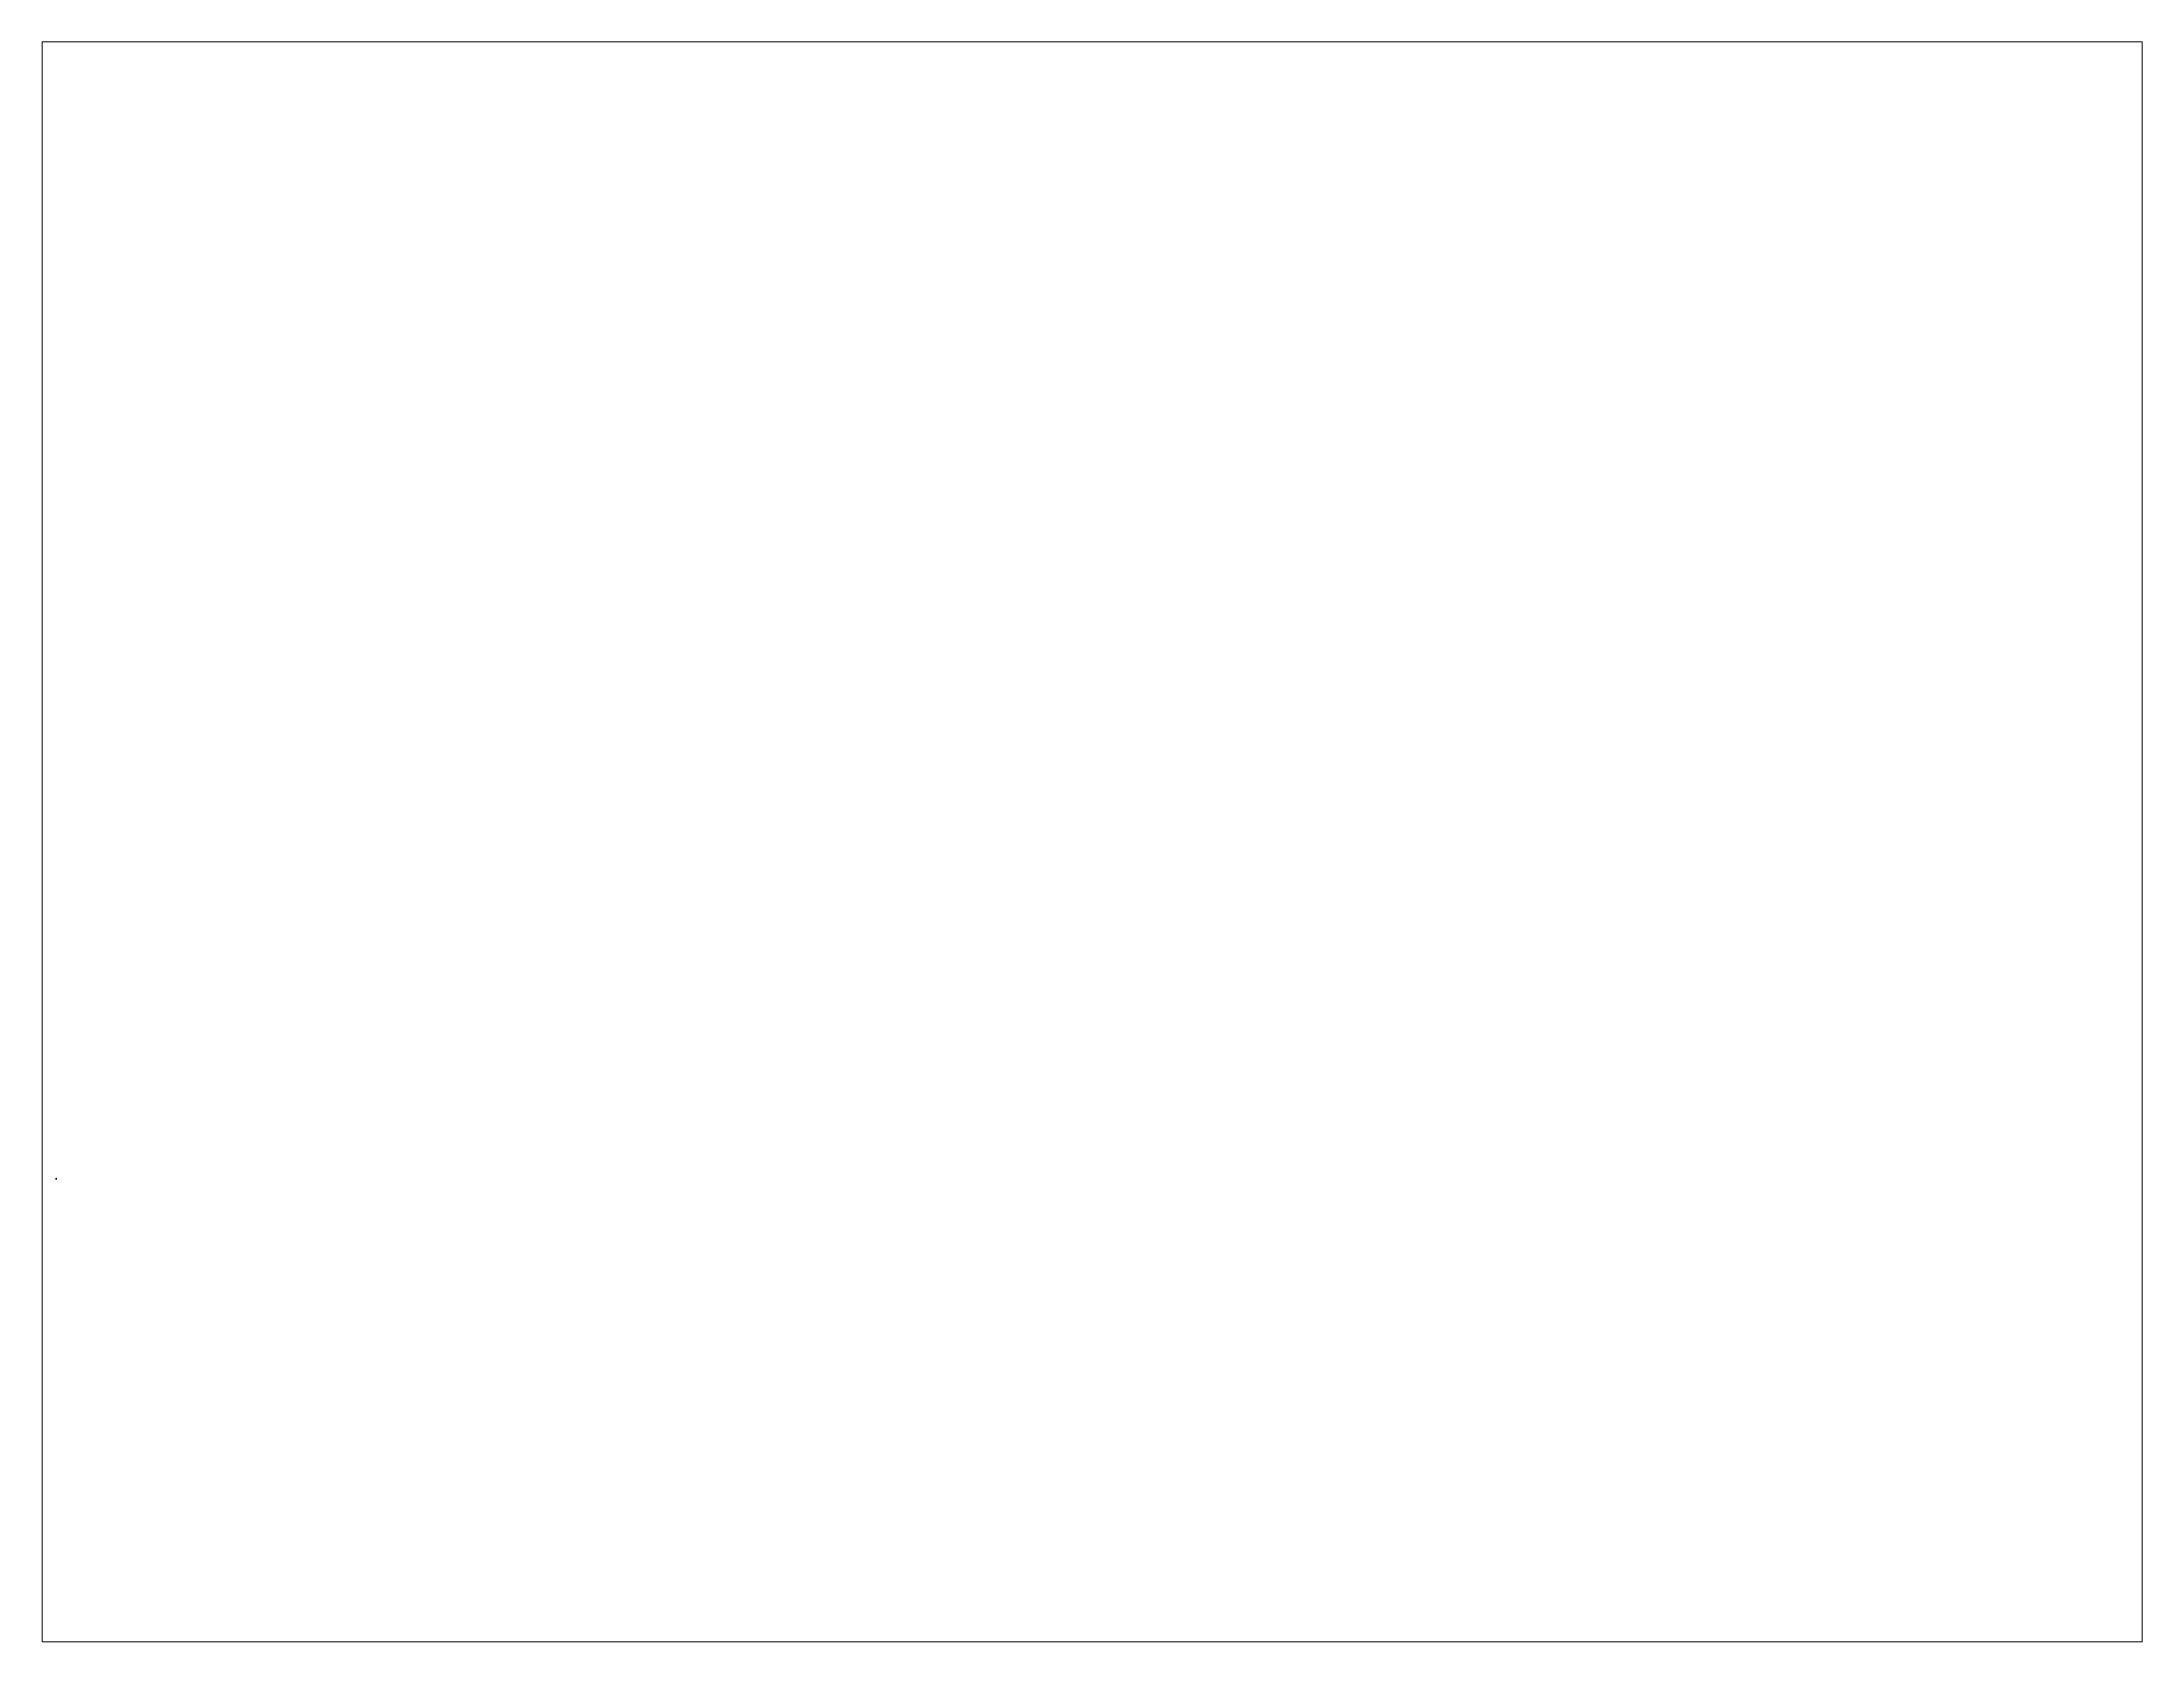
# Paper-space layout 'Layout1' of a CAD drawing. Header units: millimetres. Extents: x 1.05 to 9.45, y 0.8 to 7.2.
# The model-space entities are those that its viewports show. They can reach past a viewport. Long polylines and large blocks are cut down to what shows.
import ezdxf

# ---------------------------------------------------------------- set-up
doc = ezdxf.new("R2010")
doc.units = ezdxf.units.MM
doc.header["$LTSCALE"] = 500
doc.header["$MEASUREMENT"] = 0
doc.styles.add('주TITLE', font='Gulim.ttf')

msp = doc.modelspace()

# ---------------------------------------------------------------- hatches: boundary and pattern name
at = {"linetype": 'Continuous'}
msp.add_hatch(color=256, dxfattribs=at).paths.add_polyline_path([(24, 8, 0.1814117), (16, 11, -0.1989124), (23, 8), (29, 2), (30, 2)])

# ---------------------------------------------------------------- linework, layer by layer
for p, q in [((0, 2), (0, 9)), ((0, 2), (30, 2)), ((2, 11), (16, 11)), ((23, 8), (29, 2)), ((24, 8), (30, 2))]:
    msp.add_line(p, q)
at = {"color": 7}
msp.add_lwpolyline([(0, 0), (0, -154), (138, -154, 0.4142136), (141, -151), (141, 0)], format="xyb", close=True, dxfattribs=at)
msp.add_lwpolyline([(0, -155, 1, 1, 0), (138, -155, 1, 1, 0.4142136), (142, -151, 1, 1, 0), (142, 0, 0, 0, 0)], format="xyseb", dxfattribs=at)
at = {"const_width": 0.633}
msp.add_lwpolyline([(9, 8), (8, 8), (8, 7), (7, 7), (7, 7), (7, 6), (7, 6), (8, 5), (8, 5), (8, 5), (9, 5), (9, 5), (10, 5), (10, 5), (10, 6), (10, 6), (10, 7), (10, 7), (10, 7), (9, 8), (9, 8), (9, 8)], close=True, dxfattribs=at)
for centre, radius, start, end in [((2, 9), 2.02, 90, 180), ((16, 0), 11.3, 50.30527, 91.43447), ((16, 1), 10.1, 45, 90)]:
    msp.add_arc(centre, radius, start, end)
for points in [[(3, 8), (3, 7), (4, 8), (4, 7)], [(3, 7), (3, 7), (4, 7), (5, 7)], [(3, 7), (3, 6), (4, 7), (4, 6)], [(3, 6), (3, 5), (4, 6), (4, 5)], [(4, 7), (5, 6), (5, 7), (5, 6)], [(5, 8), (5, 7), (6, 8), (6, 7)], [(5, 7), (5, 6), (6, 7), (6, 6)], [(5, 6), (5, 5), (6, 6), (6, 5)], [(11, 8), (11, 7), (14, 8), (14, 7)], [(12, 7), (12, 6), (13, 7), (13, 6)], [(12, 6), (12, 5), (13, 6), (13, 5)], [(15, 8), (15, 7), (18, 8), (18, 7)], [(15, 7), (15, 6), (17, 7), (17, 6)], [(15, 6), (15, 5), (16, 6), (16, 5)]]:
    msp.add_solid(points)

# ---------------------------------------------------------------- texts
at = {"color": 0, "style": '주TITLE'}
for s, p in [('10. 시공중 주철근 및 배력철근이 변형하지 않도록 SPACER BAR 및', (2, -129)), ('11. CHAIR BLOCK의 강도는 바닥판 콘크리트의 강도와 동등하거나 그 ', (2, -142)), ('1. 시공시 신축이음장치 설치부에는 표준도상의 신축이음장치 연결철근을', (4, -12)), ('2. 신축이음장치 설치시 BLOCK OUT되는 곳에 있는 주철근은 ', (4, -25)), ('3. 도급자는 공사 착공과 동시에 신축이음장치 형식을 설정한 후', (4, -38)), ('4. 주형과 횡빔의 이음면은 치핑(0.7cm) 처리하여야 한다.', (4, -57)), ('5. 철근의 온도가 0%%DC이하일 경우는 용접하기 전에 최소20%%DC를 유지', (4, -64)), ('6. 주변 대기온도가 -18%%DC 미만일때는 용접을 하여서는 안된다.', (4, -77)), ('7. 용접완료후 철근은 주변 대기온도까지 자연적으로 냉각되도록 하고', (4, -84)), ('8. 단부및연속지점부가로보와 PSC GIRDER 철근이음 방법을 철근끝단 ', (4, -97)), ('9. 슬래브 배근시 상부슬래브의 편경사에 의한 영향을 고려하여 본체 ', (4, -116)), ('   철근 조립시 미리 제거할 것.', (4, -31)), ('   감독원의 승인을 받아 슬래브 타설 전 신축이음장치용 앵커철근을', (4, -44)), ('   미리 조립하여야 한다.', (4, -50)), ('미리 배근하거나 신축이음장치의 연결을 고려한 배근을 해야 한다.', (10, -18)), ('냉각을 촉진시키는 방법을 사용해서는 안된다.', (10, -90)), ('8cm를 선용접 (목두께 7mm)하도록 하였으며 용접연결전 연결부 ', (10, -103)), ('인장시험을 실시하여 필요 모재강도 이상 확보할 것 ', (10, -109)), ('전단철근의 편경사를 적의 조정하여야 한다.', (10, -122)), ('되게끔 예열을 실시 한다.', (11, -70)), ('CHAIR BLOCK를 충분히 배치하여야 한다.', (11, -135)), ('이상의 강도를 제작 시공하여야 한다.', (11, -148))]:
    msp.add_text(s, height=3, dxfattribs=at).set_placement(p)

psp = doc.layouts.get("Layout1")

# ---------------------------------------------------------------- viewports
at = {"layer": '0'}
psp.add_viewport(center=(5.25, 4), size=(8.4, 6.4), view_center_point=(202801.2753, 65858.715), view_height=313138.683127, dxfattribs=at)

doc.saveas('drawing.dxf')
